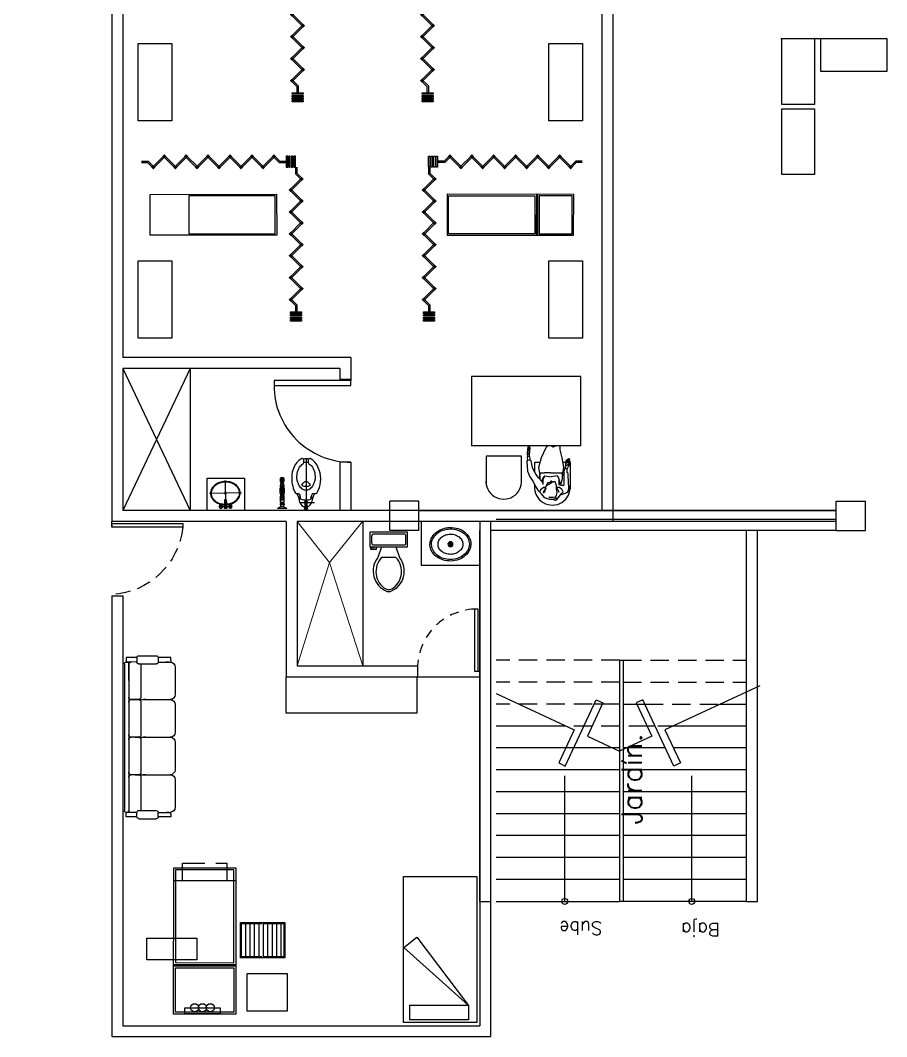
# Model space of a CAD drawing. Header units: millimetres. Extents: x -1615 to -538, y 177 to 397.
# Drawn here: x -1332.97 to -1321.12, y 242.2 to 256.11 of the extents above; entities that cross this region are included whole.
import ezdxf
from ezdxf.enums import TextEntityAlignment as Align

# ---------------------------------------------------------------- set-up
doc = ezdxf.new("R2010")
doc.units = ezdxf.units.MM
for name, pattern in [('HIDDEN', [0.375, 0.25, -0.125]), ('HIDDEN2', [0.1875, 0.125, -0.0625]), ('OCULTA2', [0.3, 0.2, -0.1])]:
    doc.linetypes.add(name, pattern=pattern)
for name, color, linetype in [('AUX', 8, 'Continuous'), ('CYAN', 4, 'Continuous'), ('FORMATO', 1, 'Continuous'), ('LOCALES', 2, 'Continuous'), ('MOB', 7, 'Continuous'), ('MUEB', 251, 'Continuous'), ('MUEBLES', 9, 'Continuous'), ('MURETE', 2, 'Continuous'), ('MUROS', 1, 'Continuous'), ('MUROS2', 9, 'Continuous'), ('PROY', 8, 'HIDDEN'), ('TEX', 2, 'Continuous'), ('VENT', 4, 'Continuous'), ('VENTANAS', 4, 'Continuous')]:
    doc.layers.add(name, color=color, linetype=linetype)
doc.layers.add('venpu', color=7, linetype='Continuous', lineweight=15)
doc.styles.add('ROMANS', font='ROMANS.shx')

# ---------------------------------------------------------------- blocks, each defined once
blk = doc.blocks.new('SILLON4')
at = {"layer": 'MOB'}
for p, q in [((0.609, 1.016), (0.262, 0.867)), ((0.719, 0.998), (0.696, 0.988)), ((0.706, 0.964), (0.699, 0.98)), ((0.719, 0.998), (0.751, 1.012)), ((0.751, 1.012), (0.818, 0.854)), ((0.763, 0.83), (0.706, 0.964)), ((0.706, 0.964), (0.72, 0.932)), ((0.763, 0.83), (0.706, 0.964)), ((0.818, 0.854), (0.763, 0.83)), ((0.947, 0.62), (0.852, 0.84)), ((0.136, 0.814), (-0.211, 0.665)), ((0.414, 0.34), (0.226, 0.778)), ((0.436, 0.289), (0.226, 0.777)), ((0.844, 0.576), (0.75, 0.797)), ((-0.337, 0.611), (-0.684, 0.462)), ((-0.059, 0.137), (-0.247, 0.575)), ((0.825, 0.6), (0.415, 0.424)), ((0.933, 0.586), (0.878, 0.562)), ((0.878, 0.562), (0.909, 0.492)), ((0.933, 0.586), (0.991, 0.452)), ((0.898, 0.451), (-0.061, 0.038)), ((0.358, 0.471), (0.37, 0.443)), ((0.891, 0.446), (0.481, 0.271)), ((0.909, 0.491), (0.936, 0.428)), ((0.991, 0.452), (0.936, 0.428)), ((-0.81, 0.408), (-1.156, 0.26)), ((-0.81, 0.408), (-1.156, 0.26)), ((0.922, 0.396), (-0.922, -0.396)), ((-0.684, 0.29), (-0.72, 0.372)), ((-0.531, -0.066), (-0.696, 0.317)), ((0.352, 0.398), (-0.058, 0.222)), ((0.397, 0.38), (0.436, 0.29)), ((-1.219, 0.167), (-1.251, 0.154)), ((-1.251, 0.154), (-1.183, -0.004)), ((-1.219, 0.167), (-1.196, 0.177)), ((-1.185, 0.154), (-1.192, 0.169)), ((-1.157, 0.087), (-1.192, 0.169)), ((-1.128, 0.02), (-1.185, 0.154)), ((-1.185, 0.154), (-1.172, 0.121)), ((-0.121, 0.195), (-0.531, 0.019)), ((-0.115, 0.268), (-0.103, 0.24)), ((-0.076, 0.177), (-0.037, 0.087)), ((-1.183, -0.004), (-1.128, 0.02)), ((-1, -0.214), (-1.094, 0.006)), ((-0.041, 0.047), (-0.945, -0.341)), ((-0.588, 0.065), (-0.576, 0.037)), ((-1.102, -0.258), (-1.197, -0.038)), ((-0.594, -0.008), (-1.013, -0.188)), ((-0.549, -0.026), (-0.51, -0.116)), ((-0.464, -0.135), (-0.534, -0.165)), ((-1.068, -0.272), (-1.013, -0.248)), ((-1.068, -0.272), (-1.011, -0.406)), ((-1.013, -0.248), (-0.955, -0.383)), ((-1.012, -0.251), (-0.979, -0.328)), ((-1.011, -0.406), (-0.956, -0.382)), ((-0.956, -0.382), (-0.959, -0.375))]:
    blk.add_line(p, q, dxfattribs=at)
for centre, radius, start, end in [((0.636, 0.953), 0.0686, 23.2236, 113.2236), ((0.289, 0.804), 0.0686, 113.2236, 203.2236), ((0.829, 0.83), 0.0257, 23.2236, 113.2236), ((0.163, 0.751), 0.0686, 23.2236, 113.2236), ((0.163, 0.751), 0.0686, 23.2236, 113.2236), ((0.773, 0.807), 0.0257, 113.2236, 203.2236), ((-0.31, 0.548), 0.0686, 23.2236, 113.2236), ((-0.31, 0.548), 0.0686, 23.2236, 113.2236), ((-0.184, 0.602), 0.0686, 113.2236, 203.2236), ((0.868, 0.586), 0.0257, 203.2236, 293.2236), ((0.923, 0.61), 0.0257, 293.2236, 23.2236), ((-0.656, 0.399), 0.0686, 113.2236, 203.2236), ((0.429, 0.392), 0.0343, 113.2236, 203.2236), ((0.877, 0.478), 0.0343, 293.2236, 23.2236), ((0.908, 0.427), 0.0257, 23.2236, 113.2236), ((0.912, 0.419), 0.0257, 293.2236, 23.2236), ((-0.783, 0.345), 0.0686, 23.2236, 113.2236), ((-0.783, 0.345), 0.0686, 23.2236, 113.2236), ((0.365, 0.366), 0.0343, 23.2236, 113.2236), ((0.404, 0.276), 0.0343, 293.2236, 23.2236), ((0.467, 0.302), 0.0343, 203.2236, 293.2236), ((-1.129, 0.197), 0.0686, 113.2236, 203.2236), ((-0.107, 0.163), 0.0343, 23.2236, 113.2236), ((-0.044, 0.19), 0.0343, 113.2236, 203.2236), ((-1.118, -0.004), 0.0257, 23.2236, 113.2236), ((-0.517, -0.012), 0.0343, 113.2236, 203.2236), ((-0.069, 0.073), 0.0343, 293.2236, 23.2236), ((-0.006, 0.1), 0.0343, 203.2236, 293.2236), ((-1.173, -0.028), 0.0257, 113.2236, 203.2236), ((-0.58, -0.039), 0.0343, 23.2236, 113.2236), ((-0.541, -0.13), 0.0343, 293.2236, 23.2236), ((-0.478, -0.103), 0.0343, 203.2236, 293.2236), ((-1.078, -0.248), 0.0257, 203.2236, 293.2236), ((-1.023, -0.224), 0.0257, 293.2236, 23.2236), ((-0.955, -0.318), 0.0257, 203.2236, 293.2236), ((-0.935, -0.365), 0.0257, 113.2236, 203.2236), ((-0.932, -0.372), 0.0257, 203.2236, 293.2236)]:
    blk.add_arc(centre, radius, start, end, dxfattribs=at)
blk = doc.blocks.new('A$C63B07002')
at = {"layer": 'MOB', "xscale": -1, "rotation": 51.18713273036943}
blk.add_blockref('SILLON4', (1.259, 0.489), dxfattribs=at)
blk = doc.blocks.new('Sink - Oval top')
for p, q in [((-1, 0), (1, 0)), ((0, 1), (0, -1))]:
    blk.add_line(p, q)
at = {"linetype": 'Continuous'}
for points in [[(-12.23, 0.39, 0.117634), (-11.46, -3.36, 0.104469), (-8.88, -6.8, 0.090016), (-5.08, -9.07, 0.08192), (-0.32, -10.02, 0.08192), (4.49, -9.38, 0.090016), (8.42, -7.36, 0.104469), (11.22, -4.09, 0.117634), (12.23, -0.39, 0.117634), (11.46, 3.36, 0.104469), (8.88, 6.8, 0.090016), (5.08, 9.07, 0.08192), (0.32, 10.02, 0.08192), (-4.49, 9.38, 0.090016), (-8.42, 7.36, 0.104469), (-11.22, 4.09, 0.117634)], [(-11.29, 0.16, 0.118622), (-10.52, -3.25, 0.104678), (-8.07, -6.36, 0.089562), (-4.54, -8.37, 0.081185), (-0.13, -9.15, 0.081185), (4.3, -8.49, 0.089562), (7.89, -6.58, 0.104678), (10.42, -3.55, 0.118622), (11.29, -0.16, 0.118622), (10.52, 3.25, 0.104678), (8.07, 6.36, 0.089562), (4.54, 8.37, 0.081185), (0.13, 9.15, 0.081185), (-4.3, 8.49, 0.089562), (-7.89, 6.58, 0.104678), (-10.42, 3.55, 0.118622)], [(-7.42, 0.08, 0.118283), (-6.91, -2.17, 0.104607), (-5.29, -4.21, 0.089718), (-2.97, -5.53, 0.081436), (-0.07, -6.04, 0.081436), (2.84, -5.59, 0.089718), (5.2, -4.33, 0.104607), (6.86, -2.32, 0.118283), (7.42, -0.08, 0.118283), (6.91, 2.17, 0.104607), (5.29, 4.21, 0.089718), (2.97, 5.53, 0.081436), (0.07, 6.04, 0.081436), (-2.84, 5.59, 0.089718), (-5.2, 4.33, 0.104607), (-6.86, 2.32, 0.118283)]]:
    blk.add_lwpolyline(points, format="xyb", close=True, dxfattribs=at)
for radius in [1.5, 1]:
    blk.add_circle((0, 0), radius)
blk = doc.blocks.new('Toilet - top')
for p, q in [((9.5, -6), (9.5, -2)), ((-10, -8.5), (-8, -8.5)), ((-10, -9.5), (-10, -8.5)), ((-7, -9.5), (-10, -9.5)), ((-8, -8.5), (-8, -8)), ((-7, -8), (-7, -9.5)), ((-4, -8), (-6, -14)), ((4, -8), (6, -14)), ((4, -14), (-4, -14))]:
    blk.add_line(p, q)
blk.add_lwpolyline([(10.5, -8), (10.5, 0), (-10.5, 0), (-10.5, -8)], close=True)
for points in [[(-9.5, -2), (-9.5, -6)], [(8.5, -1), (-8.5, -1)], [(-8.5, -7), (8.5, -7)]]:
    blk.add_lwpolyline(points)
for centre, radius, start, end in [((-8.62, -1.88), 0.884, 81.8699, 188.1301), ((8.62, -1.88), 0.884, 351.8699, 98.1301), ((-8.62, -6.12), 0.884, 171.8699, 278.1301), ((8.62, -6.12), 0.884, 261.8699, 8.1301), ((3.52, -21.58), 12.17, 141.4691, 247.9714), ((4.2, -21.82), 11.33, 136.3677, 238.9468), ((-3.52, -21.58), 12.17, 292.0284, 38.5307), ((-4.2, -21.82), 11.33, 301.053, 43.6321), ((0, -27.88), 4, 245.7318, 294.2682), ((0, -29), 4, 254.8605, 285.1395)]:
    blk.add_arc(centre, radius, start, end)
blk = doc.blocks.new('A$C3FDD2C79')
at = {"layer": 'VENT'}
blk.add_line((0, 0.02), (0, 0), dxfattribs=at)
blk.add_lwpolyline([(0, 0.02), (0.85, 0.02), (0.85, 0.07), (0, 0.07)], close=True, dxfattribs=at)
at = {"layer": 'VENT', "linetype": 'HIDDEN2'}
blk.add_arc((0.035, 0.036), 0.815, 2.3785, 92.4407, dxfattribs=at)
blk = doc.blocks.new('MESEXP')
for p, q in [((-0.825, -0.35), (-0.825, 0.35)), ((-0.825, 0.35), (0.825, 0.35)), ((-0.679, 0.35), (-0.679, -0.35)), ((0.825, 0.35), (0.825, -0.35)), ((0.825, -0.35), (-0.825, -0.35))]:
    blk.add_line(p, q)
blk.add_lwpolyline([(0.285, -0.35), (0.265, -0.35), (0.265, 0.35), (0.285, 0.35), (0.285, -0.35)])
at = {"linetype": 'HIDDEN'}
blk.add_lwpolyline([(-0.679, -0.25), (-0.879, -0.25), (-0.879, 0.25), (-0.679, 0.25)], dxfattribs=at)
for points in [[(-0.805, -0.33), (0.245, -0.33), (0.245, 0.33), (-0.805, 0.33)], [(0.305, -0.33), (0.305, 0.33), (0.805, 0.33), (0.805, -0.33)], [(0.754, 0.174), (0.822, 0.174), (0.822, -0.224), (0.754, -0.224)]]:
    blk.add_lwpolyline(points, close=True)
for centre in [(0.754, 0.063), (0.754, -0.025), (0.754, -0.113)]:
    blk.add_circle(centre, 0.046)
blk = doc.blocks.new('3520105')
at = {"layer": 'MOB'}
for p, q in [((-0.195, -0.262), (-0.195, 0.238)), ((-0.195, 0.238), (0.205, 0.238)), ((0.205, 0.238), (0.205, -0.262)), ((-0.185, -0.002), (-0.185, 0.228)), ((-0.185, 0.228), (0.195, 0.228)), ((0.195, 0.198), (-0.185, 0.198)), ((0.195, 0.148), (-0.185, 0.148)), ((0.195, 0.228), (0.195, -0.002)), ((0.195, 0.098), (-0.185, 0.098)), ((0.195, 0.048), (-0.185, 0.048)), ((0.195, -0.002), (-0.185, -0.002)), ((-0.185, -0.252), (-0.185, -0.022)), ((0.195, -0.052), (-0.185, -0.052)), ((0.195, -0.102), (-0.185, -0.102)), ((0.195, -0.022), (0.195, -0.252)), ((0.205, -0.002), (0.205, -0.002)), ((0.205, -0.022), (0.205, -0.022)), ((0.195, -0.152), (-0.185, -0.152)), ((0.195, -0.202), (-0.185, -0.202)), ((0.205, -0.262), (-0.195, -0.262)), ((0.195, -0.252), (-0.185, -0.252))]:
    blk.add_line(p, q, dxfattribs=at)
blk = doc.blocks.new('A$C31F15ED4')
at = {"layer": 'VENT'}
blk.add_line((0, 0.03), (0, 0), dxfattribs=at)
blk.add_lwpolyline([(0, 0.03), (0.97, 0.03), (0.97, 0.08), (0, 0.08)], close=True, dxfattribs=at)
at = {"layer": 'VENT', "linetype": 'OCULTA2'}
blk.add_arc((-0.051, -0.025), 1.026, 5.8587, 87.1721, dxfattribs=at)
blk = doc.blocks.new('CORT')
for p, q in [((0, 0.02), (0.09, 0.02)), ((0, 0), (0.082, 0)), ((0.082, 0), (0.168, -0.086)), ((0.09, 0.02), (0.182, -0.072)), ((0.318, 0.106), (0.14, -0.072)), ((0.332, 0.092), (0.154, -0.086)), ((0.29, 0.092), (0.468, -0.086)), ((0.304, 0.106), (0.482, -0.072)), ((0.618, 0.106), (0.44, -0.072)), ((0.632, 0.092), (0.454, -0.086)), ((0.59, 0.092), (0.768, -0.086)), ((0.604, 0.106), (0.782, -0.072)), ((0.918, 0.106), (0.74, -0.072)), ((0.932, 0.092), (0.754, -0.086)), ((0.89, 0.092), (1.068, -0.086)), ((0.904, 0.106), (1.082, -0.072)), ((1.218, 0.106), (1.04, -0.072)), ((1.232, 0.092), (1.054, -0.086)), ((1.19, 0.092), (1.368, -0.086)), ((1.204, 0.106), (1.382, -0.072)), ((1.518, 0.106), (1.34, -0.072)), ((1.532, 0.092), (1.354, -0.086)), ((1.49, 0.092), (1.668, -0.086)), ((1.504, 0.106), (1.682, -0.072)), ((1.818, 0.106), (1.64, -0.072)), ((1.832, 0.092), (1.654, -0.086)), ((1.79, 0.092), (1.882, 0)), ((1.804, 0.106), (1.89, 0.02)), ((1.882, 0), (1.979, 0)), ((1.89, 0.02), (1.979, 0.02))]:
    blk.add_line(p, q)
for points in [[(1.979, 0.085), (1.979, -0.065), (1.999, -0.065), (1.999, 0.085)], [(2.014, 0.085), (2.014, -0.065), (2.034, -0.065), (2.034, 0.085)], [(2.049, 0.085), (2.049, -0.065), (2.069, -0.065), (2.069, 0.085)], [(2.084, 0.085), (2.084, -0.065), (2.104, -0.065), (2.104, 0.085)]]:
    blk.add_lwpolyline(points, close=True)
blk = doc.blocks.new('OVALIN')
for p, q in [((0, -0.482), (0, 0)), ((0.11, -0.04), (-0.11, -0.04)), ((0.27, -0.267), (-0.27, -0.267))]:
    blk.add_line(p, q)
blk.add_lwpolyline([(0.017, -0.071, -0.057947), (0.094, -0.084, -0.080358), (0.171, -0.123, -0.109726), (0.229, -0.189, -0.129522), (0.25, -0.266, -0.129491), (0.229, -0.343, -0.109705), (0.171, -0.409, -0.080358), (0.094, -0.448, -0.070455), (0, -0.462, -0.070437), (-0.094, -0.448, -0.080344), (-0.171, -0.409, -0.109805), (-0.23, -0.343, -0.12938), (-0.25, -0.266, -0.129412), (-0.23, -0.189, -0.109828), (-0.171, -0.123, -0.080344), (-0.094, -0.084, -0.058052), (-0.017, -0.071, -0.05693)], format="xyb")
at = {"elevation": 0.472}
blk.add_lwpolyline([(0.016, -0.081, -0.057902), (0.091, -0.094, -0.080358), (0.165, -0.131, -0.109781), (0.221, -0.194, -0.129604), (0.24, -0.266, -0.129578), (0.221, -0.338, -0.109763), (0.165, -0.401, -0.080358), (0.091, -0.438, -0.070455), (0, -0.452, -0.070437), (-0.091, -0.438, -0.080344), (-0.165, -0.401, -0.109849), (-0.221, -0.338, -0.129486), (-0.24, -0.266, -0.129512), (-0.221, -0.194, -0.109867), (-0.165, -0.131, -0.080344), (-0.091, -0.094, -0.058006), (-0.016, -0.081, -0.05693)], format="xyb", dxfattribs=at)
for points in [[(-0.105, -0.04, 0.119733), (-0.08, -0.065, 0.119733), (-0.055, -0.04, 0.119733), (-0.08, -0.014, 0.119733)], [(0.105, -0.04, -0.119733), (0.08, -0.065, -0.119733), (0.055, -0.04, -0.119733), (0.08, -0.014, -0.119733)]]:
    blk.add_lwpolyline(points, format="xyb", close=True)
blk.add_lwpolyline([(-0.02, -0.007), (-0.013, -0.157), (0.012, -0.157), (0.02, -0.007)], close=True)
for centre, radius in [((-0.08, -0.04), 0.03), ((-0.08, -0.04), 0.00268), ((0.08, -0.04), 0.03), ((0.08, -0.04), 0.00268), ((0, -0.266, 0.472), 0.0157)]:
    blk.add_circle(centre, radius)

msp = doc.modelspace()

# ---------------------------------------------------------------- linework, layer by layer
for p, q in [((-1330.648, 251.342), (-1331.567, 249.402)), ((-1331.567, 251.342), (-1330.648, 249.402)), ((-1330.648, 251.342), (-1330.648, 249.402)), ((-1327.537, 247.127), (-1326.687, 247.127))]:
    msp.add_line(p, q)
at = {"layer": 'AUX'}
for p, q in [((-1325.011, 246.752), (-1325.121, 246.752)), ((-1324.539, 246.752), (-1324.429, 246.752)), ((-1323.397, 246.752), (-1323.037, 246.752)), ((-1325.509, 246.452), (-1326.462, 246.452)), ((-1324.289, 246.452), (-1324.399, 246.452)), ((-1323.037, 246.452), (-1324.041, 246.452)), ((-1324.775, 246.152), (-1326.462, 246.152)), ((-1324.149, 246.152), (-1324.725, 246.152)), ((-1323.037, 246.152), (-1324.038, 246.152)), ((-1323.037, 245.852), (-1324.725, 245.852)), ((-1325.524, 244.052), (-1325.524, 245.771)), ((-1323.787, 244.052), (-1323.787, 245.771)), ((-1323.037, 245.552), (-1324.725, 245.552)), ((-1323.037, 245.252), (-1324.725, 245.252)), ((-1323.037, 244.952), (-1324.725, 244.952)), ((-1323.037, 244.652), (-1324.725, 244.652)), ((-1323.037, 244.352), (-1324.725, 244.352)), ((-1323.037, 244.052), (-1324.725, 244.052))]:
    msp.add_line(p, q, dxfattribs=at)
at = {"layer": 'AUX', "linetype": 'Continuous'}
for p, q in [((-1324.775, 245.852), (-1326.462, 245.852)), ((-1324.775, 245.552), (-1326.462, 245.552)), ((-1324.775, 245.252), (-1326.462, 245.252)), ((-1324.775, 244.952), (-1326.462, 244.952)), ((-1324.775, 244.652), (-1326.462, 244.652)), ((-1324.775, 244.352), (-1326.462, 244.352)), ((-1326.462, 244.052), (-1324.775, 244.052))]:
    msp.add_line(p, q, dxfattribs=at)
at = {"layer": 'AUX'}
for points in [[(-1322.857, 247.004), (-1324.154, 246.399), (-1323.942, 245.946), (-1324.033, 245.903), (-1324.456, 246.81), (-1324.546, 246.767), (-1324.335, 246.314), (-1324.775, 246.109)], [(-1326.462, 246.896), (-1325.396, 246.399), (-1325.607, 245.946), (-1325.517, 245.903), (-1325.094, 246.81), (-1325.003, 246.767), (-1325.215, 246.314), (-1324.775, 246.109)]]:
    msp.add_lwpolyline(points, dxfattribs=at)
at = {"layer": 'CYAN'}
for p, q in [((-1323.037, 244.052), (-1323.037, 249.127)), ((-1322.887, 244.052), (-1322.887, 249.127)), ((-1323.037, 244.052), (-1322.887, 244.052))]:
    msp.add_line(p, q, dxfattribs=at)
at = {"layer": 'FORMATO'}
for p, q in [((-1326.537, 242.202), (-1326.537, 249.252)), ((-1331.717, 242.202), (-1326.537, 242.202))]:
    msp.add_line(p, q, dxfattribs=at)
at = {"layer": 'MOB'}
for points in [[(-1322.107, 255.857), (-1322.107, 254.957), (-1322.557, 254.957), (-1322.557, 255.857)], [(-1322.022, 255.857), (-1321.122, 255.857), (-1321.122, 255.407), (-1322.022, 255.407)], [(-1322.107, 254.897), (-1322.107, 253.997), (-1322.557, 253.997), (-1322.557, 254.897)], [(-1329.463, 253.168), (-1331.193, 253.166), (-1331.194, 253.726), (-1329.464, 253.728)], [(-1329.484, 253.708), (-1330.664, 253.707), (-1330.663, 253.187), (-1329.483, 253.188)], [(-1327.133, 253.168), (-1325.403, 253.166), (-1325.402, 253.726), (-1327.132, 253.728)], [(-1327.112, 253.708), (-1325.932, 253.707), (-1325.933, 253.187), (-1327.113, 253.188)], [(-1325.872, 253.706), (-1325.873, 253.186), (-1325.423, 253.186), (-1325.422, 253.706)], [(-1327.545, 247.127), (-1327.545, 246.627), (-1329.335, 246.627), (-1329.335, 247.127)]]:
    msp.add_lwpolyline(points, close=True, dxfattribs=at)
msp.add_lwpolyline([(-1325.892, 253.726), (-1325.912, 253.727), (-1325.913, 253.167), (-1325.893, 253.166), (-1325.892, 253.726)], dxfattribs=at)
at = {"layer": 'MUEB'}
for p, q in [((-1325.303, 251.236), (-1326.8, 251.236)), ((-1326.8, 251.236), (-1326.8, 250.286)), ((-1325.303, 250.286), (-1325.303, 251.236)), ((-1325.303, 250.286), (-1326.8, 250.286)), ((-1326.035, 250.216), (-1326.039, 250.195)), ((-1326.039, 250.195), (-1326.035, 250.17)), ((-1326.032, 250.23), (-1326.035, 250.223)), ((-1326.035, 250.223), (-1326.035, 250.192)), ((-1326.035, 250.16), (-1326.035, 250.192)), ((-1326.035, 250.19), (-1326.035, 250.16)), ((-1326.035, 250.16), (-1326.032, 250.15)), ((-1326.028, 250.273), (-1326.033, 250.229)), ((-1326.026, 250.229), (-1326.032, 250.23)), ((-1326.024, 250.273), (-1326.028, 250.273)), ((-1326.025, 250.21), (-1326.026, 250.229)), ((-1326.025, 250.212), (-1326.018, 250.273)), ((-1326.025, 250.212), (-1326.025, 250.212)), ((-1326.025, 250.186), (-1326.025, 250.21)), ((-1326.025, 250.186), (-1326.006, 250.165)), ((-1326.018, 250.273), (-1326.024, 250.273)), ((-1326.019, 250.282), (-1326.021, 250.273)), ((-1326.015, 250.282), (-1326.019, 250.282)), ((-1326.016, 250.215), (-1326.009, 250.282)), ((-1326.009, 250.282), (-1326.015, 250.282)), ((-1326.009, 250.273), (-1326.011, 250.273)), ((-1326.004, 250.273), (-1326.009, 250.273)), ((-1326.009, 250.216), (-1326.004, 250.273)), ((-1326.006, 250.165), (-1326.002, 250.2)), ((-1326.005, 250.153), (-1326.006, 250.165)), ((-1325.998, 250.264), (-1326.004, 250.264)), ((-1326.002, 250.2), (-1325.995, 250.262)), ((-1325.995, 250.262), (-1325.998, 250.264)), ((-1325.783, 250.256), (-1325.848, 250.121)), ((-1325.759, 250.28), (-1325.783, 250.256)), ((-1325.742, 250.286), (-1325.759, 250.28)), ((-1325.686, 250.267), (-1325.709, 250.286)), ((-1325.689, 250.286), (-1325.696, 250.275)), ((-1325.636, 250.286), (-1325.686, 250.267)), ((-1325.598, 250.286), (-1325.597, 250.286)), ((-1325.589, 250.282), (-1325.597, 250.286)), ((-1325.585, 250.23), (-1325.589, 250.282)), ((-1325.559, 250.121), (-1325.585, 250.23)), ((-1326.6, 250.145), (-1326.6, 249.773)), ((-1326.117, 250.145), (-1326.6, 250.145)), ((-1326.117, 249.777), (-1326.117, 250.145)), ((-1326.035, 250.088), (-1326.042, 250.075)), ((-1326.042, 250.075), (-1326.034, 249.939)), ((-1326.032, 250.136), (-1326.04, 250.136)), ((-1326.04, 250.136), (-1326.035, 250.088)), ((-1326.035, 250.088), (-1325.998, 250.093)), ((-1326.032, 250.15), (-1326.032, 250.136)), ((-1326.003, 250.139), (-1326.032, 250.136)), ((-1326.008, 250.138), (-1326.005, 250.153)), ((-1325.998, 250.093), (-1326.003, 250.139)), ((-1325.982, 250.079), (-1325.998, 250.093)), ((-1325.965, 249.988), (-1325.982, 250.079)), ((-1325.935, 250.063), (-1325.864, 250.063)), ((-1325.935, 249.927), (-1325.935, 250.063)), ((-1325.848, 250.121), (-1325.884, 249.991)), ((-1325.535, 249.991), (-1325.559, 250.121)), ((-1325.548, 250.063), (-1325.511, 250.063)), ((-1325.515, 250.032), (-1325.518, 250.001)), ((-1325.472, 250.031), (-1325.518, 250.001)), ((-1325.508, 250.086), (-1325.515, 250.032)), ((-1325.501, 250.091), (-1325.508, 250.086)), ((-1325.491, 250.099), (-1325.501, 250.045)), ((-1325.498, 250.086), (-1325.501, 250.091)), ((-1325.498, 250.062), (-1325.498, 250.086)), ((-1325.498, 250.063), (-1325.497, 250.063)), ((-1325.485, 250.099), (-1325.491, 250.099)), ((-1325.476, 250.109), (-1325.489, 250.046)), ((-1325.481, 250.096), (-1325.485, 250.099)), ((-1325.484, 250.078), (-1325.481, 250.096)), ((-1325.471, 250.109), (-1325.476, 250.109)), ((-1325.465, 250.103), (-1325.476, 250.046)), ((-1325.468, 250.105), (-1325.471, 250.109)), ((-1325.471, 250.075), (-1325.468, 250.105)), ((-1325.462, 250.056), (-1325.469, 250.037)), ((-1325.468, 250.008), (-1325.458, 250.038)), ((-1325.459, 250.103), (-1325.465, 250.103)), ((-1325.462, 250.058), (-1325.455, 250.101)), ((-1325.454, 250.075), (-1325.462, 250.056)), ((-1325.461, 250.063), (-1325.459, 250.063)), ((-1325.455, 250.101), (-1325.459, 250.103)), ((-1325.458, 250.038), (-1325.448, 250.066)), ((-1325.449, 250.072), (-1325.454, 250.075)), ((-1325.451, 250.056), (-1325.451, 249.691)), ((-1325.448, 250.066), (-1325.449, 250.072)), ((-1326.034, 249.939), (-1326.018, 249.905)), ((-1326.018, 249.905), (-1326.012, 249.886)), ((-1326.012, 249.886), (-1326.005, 249.87)), ((-1325.937, 249.928), (-1325.965, 249.988)), ((-1325.928, 249.921), (-1325.937, 249.928)), ((-1325.925, 249.907), (-1325.928, 249.921)), ((-1325.881, 249.848), (-1325.925, 249.907)), ((-1325.884, 249.991), (-1325.867, 249.887)), ((-1325.871, 249.914), (-1325.867, 249.84)), ((-1325.867, 249.887), (-1325.854, 249.914)), ((-1325.867, 249.84), (-1325.867, 249.887)), ((-1325.854, 249.914), (-1325.8, 249.918)), ((-1325.721, 249.914), (-1325.8, 249.918)), ((-1325.721, 249.914), (-1325.619, 249.918)), ((-1325.619, 249.918), (-1325.565, 249.914)), ((-1325.553, 249.887), (-1325.565, 249.914)), ((-1325.553, 249.887), (-1325.535, 249.991)), ((-1325.553, 249.84), (-1325.549, 249.914)), ((-1325.553, 249.84), (-1325.553, 249.887)), ((-1325.531, 249.913), (-1325.538, 249.891)), ((-1325.538, 249.891), (-1325.535, 249.764)), ((-1325.531, 249.913), (-1325.529, 249.972)), ((-1325.489, 249.97), (-1325.529, 249.972)), ((-1325.519, 249.995), (-1325.522, 249.972)), ((-1325.518, 250.001), (-1325.519, 249.995)), ((-1325.492, 249.97), (-1325.484, 249.992)), ((-1325.491, 249.917), (-1325.489, 249.97)), ((-1325.479, 249.905), (-1325.491, 249.917)), ((-1325.484, 249.992), (-1325.468, 250.008)), ((-1325.472, 249.766), (-1325.479, 249.905)), ((-1325.478, 249.893), (-1325.479, 249.905)), ((-1326.005, 249.87), (-1325.96, 249.804)), ((-1325.96, 249.804), (-1325.933, 249.752)), ((-1325.935, 249.695), (-1325.935, 249.755)), ((-1325.933, 249.752), (-1325.92, 249.725)), ((-1325.835, 249.792), (-1325.881, 249.848)), ((-1325.867, 249.84), (-1325.863, 249.826)), ((-1325.827, 249.833), (-1325.842, 249.8)), ((-1325.821, 249.821), (-1325.833, 249.769)), ((-1325.816, 249.858), (-1325.827, 249.833)), ((-1325.797, 249.876), (-1325.821, 249.833)), ((-1325.821, 249.821), (-1325.821, 249.833)), ((-1325.821, 249.796), (-1325.821, 249.821)), ((-1325.821, 249.757), (-1325.821, 249.796)), ((-1325.803, 249.864), (-1325.816, 249.858)), ((-1325.797, 249.876), (-1325.71, 249.863)), ((-1325.773, 249.75), (-1325.78, 249.739)), ((-1325.76, 249.752), (-1325.773, 249.75)), ((-1325.767, 249.759), (-1325.768, 249.751)), ((-1325.713, 249.774), (-1325.767, 249.742)), ((-1325.761, 249.773), (-1325.767, 249.759)), ((-1325.754, 249.783), (-1325.761, 249.773)), ((-1325.723, 249.769), (-1325.76, 249.752)), ((-1325.754, 249.783), (-1325.723, 249.789)), ((-1325.713, 249.803), (-1325.723, 249.789)), ((-1325.683, 249.794), (-1325.723, 249.769)), ((-1325.713, 249.774), (-1325.723, 249.769)), ((-1325.704, 249.803), (-1325.713, 249.803)), ((-1325.713, 249.774), (-1325.683, 249.794)), ((-1325.625, 249.876), (-1325.71, 249.863)), ((-1325.697, 249.789), (-1325.704, 249.803)), ((-1325.693, 249.789), (-1325.697, 249.789)), ((-1325.693, 249.789), (-1325.697, 249.789)), ((-1325.693, 249.789), (-1325.693, 249.789)), ((-1325.656, 249.791), (-1325.683, 249.794)), ((-1325.642, 249.756), (-1325.656, 249.791)), ((-1325.637, 249.744), (-1325.642, 249.756)), ((-1325.635, 249.724), (-1325.637, 249.744)), ((-1325.599, 249.833), (-1325.625, 249.876)), ((-1325.593, 249.756), (-1325.606, 249.746)), ((-1325.599, 249.821), (-1325.599, 249.833)), ((-1325.599, 249.796), (-1325.599, 249.821)), ((-1325.599, 249.821), (-1325.585, 249.753)), ((-1325.599, 249.752), (-1325.599, 249.796)), ((-1325.578, 249.749), (-1325.593, 249.756)), ((-1325.582, 249.751), (-1325.572, 249.771)), ((-1325.578, 249.749), (-1325.556, 249.747)), ((-1325.572, 249.771), (-1325.553, 249.84)), ((-1325.545, 249.744), (-1325.556, 249.747)), ((-1325.534, 249.739), (-1325.545, 249.744)), ((-1325.535, 249.764), (-1325.542, 249.743)), ((-1325.467, 249.728), (-1325.472, 249.766)), ((-1325.92, 249.725), (-1325.893, 249.678)), ((-1325.893, 249.678), (-1325.854, 249.641)), ((-1325.857, 249.683), (-1325.863, 249.659)), ((-1325.85, 249.633), (-1325.863, 249.659)), ((-1325.854, 249.686), (-1325.857, 249.683)), ((-1325.854, 249.686), (-1325.82, 249.715)), ((-1325.845, 249.63), (-1325.85, 249.633)), ((-1325.845, 249.63), (-1325.808, 249.579)), ((-1325.788, 249.715), (-1325.82, 249.715)), ((-1325.81, 249.669), (-1325.82, 249.648)), ((-1325.808, 249.636), (-1325.82, 249.648)), ((-1325.797, 249.69), (-1325.81, 249.669)), ((-1325.79, 249.709), (-1325.797, 249.69)), ((-1325.797, 249.649), (-1325.794, 249.672)), ((-1325.794, 249.672), (-1325.79, 249.685)), ((-1325.784, 249.715), (-1325.79, 249.709)), ((-1325.783, 249.706), (-1325.79, 249.685)), ((-1325.78, 249.739), (-1325.784, 249.724)), ((-1325.784, 249.715), (-1325.784, 249.724)), ((-1325.783, 249.706), (-1325.784, 249.715)), ((-1325.646, 249.588), (-1325.639, 249.609)), ((-1325.639, 249.609), (-1325.63, 249.649)), ((-1325.637, 249.706), (-1325.635, 249.715)), ((-1325.637, 249.685), (-1325.637, 249.706)), ((-1325.632, 249.672), (-1325.637, 249.685)), ((-1325.635, 249.715), (-1325.635, 249.724)), ((-1325.63, 249.713), (-1325.635, 249.724)), ((-1325.63, 249.649), (-1325.632, 249.672)), ((-1325.598, 249.715), (-1325.63, 249.715)), ((-1325.63, 249.709), (-1325.63, 249.713)), ((-1325.627, 249.69), (-1325.63, 249.709)), ((-1325.612, 249.669), (-1325.627, 249.706)), ((-1325.602, 249.648), (-1325.612, 249.669)), ((-1325.609, 249.579), (-1325.572, 249.63)), ((-1325.563, 249.686), (-1325.598, 249.715)), ((-1325.585, 249.616), (-1325.583, 249.616)), ((-1325.583, 249.616), (-1325.493, 249.648)), ((-1325.572, 249.63), (-1325.568, 249.633)), ((-1325.568, 249.633), (-1325.546, 249.658)), ((-1325.56, 249.683), (-1325.563, 249.686)), ((-1325.546, 249.658), (-1325.56, 249.683)), ((-1325.493, 249.648), (-1325.475, 249.67)), ((-1325.475, 249.67), (-1325.468, 249.7)), ((-1325.468, 249.7), (-1325.467, 249.728)), ((-1325.808, 249.579), (-1325.79, 249.573)), ((-1325.79, 249.573), (-1325.734, 249.554)), ((-1325.741, 249.581), (-1325.676, 249.581)), ((-1325.734, 249.554), (-1325.683, 249.554)), ((-1325.683, 249.554), (-1325.627, 249.573)), ((-1325.68, 249.554), (-1325.672, 249.546)), ((-1325.676, 249.581), (-1325.646, 249.588)), ((-1325.672, 249.546), (-1325.65, 249.541)), ((-1325.65, 249.541), (-1325.626, 249.555)), ((-1325.626, 249.555), (-1325.609, 249.579)), ((-1327.487, 249.252), (-1327.487, 248.652)), ((-1327.487, 248.652), (-1326.687, 248.652)), ((-1327.728, 242.394), (-1327.728, 244.394)), ((-1327.728, 244.394), (-1326.728, 244.394)), ((-1326.728, 244.394), (-1326.728, 242.394)), ((-1327.725, 243.423), (-1327.545, 243.563)), ((-1327.545, 243.563), (-1326.842, 242.628)), ((-1326.843, 242.632), (-1327.725, 243.423)), ((-1327.642, 242.433), (-1327.642, 242.633)), ((-1327.642, 242.633), (-1326.842, 242.633)), ((-1326.842, 242.633), (-1326.842, 242.433)), ((-1326.728, 242.394), (-1327.728, 242.394)), ((-1326.842, 242.433), (-1327.642, 242.433))]:
    msp.add_line(p, q, dxfattribs=at)
for points in [[(-1331.359, 255.789), (-1330.899, 255.789), (-1330.899, 254.733), (-1331.359, 254.733)], [(-1325.74, 255.789), (-1325.28, 255.789), (-1325.28, 254.733), (-1325.74, 254.733)], [(-1331.359, 252.816), (-1330.899, 252.816), (-1330.899, 251.759), (-1331.359, 251.759)], [(-1325.74, 252.816), (-1325.28, 252.816), (-1325.28, 251.759), (-1325.74, 251.759)]]:
    msp.add_lwpolyline(points, close=True, dxfattribs=at)
for centre, start, end in [((-1326.359, 249.799), 173.9123, 5.1907), ((-1325.693, 249.717), 174.8093, 6.0877)]:
    msp.add_arc(centre, 0.243, start, end, dxfattribs=at)
at = {"layer": 'MUEBLES'}
msp.add_lwpolyline([(-1329.5, 251.113), (-1328.448, 251.113), (-1328.448, 251.179), (-1329.5, 251.179), (-1329.5, 251.113, 0.414214), (-1328.448, 250.061, 0.414214)], format="xyb", dxfattribs=at)
for points in [[(-1331.238, 243.251), (-1331.238, 243.549), (-1330.554, 243.549), (-1330.554, 243.251)], [(-1329.867, 242.551), (-1329.867, 243.065), (-1329.321, 243.065), (-1329.321, 242.551)]]:
    msp.add_lwpolyline(points, close=True, dxfattribs=at)
at = {"layer": 'MURETE'}
for p, q in [((-1324.775, 247.352), (-1324.775, 244.052)), ((-1324.775, 247.352), (-1324.725, 247.352)), ((-1324.725, 247.352), (-1324.725, 244.052)), ((-1324.725, 244.052), (-1324.775, 244.052))]:
    msp.add_line(p, q, dxfattribs=at)
at = {"layer": 'MUROS'}
for p, q in [((-1331.717, 261.522), (-1331.717, 249.252)), ((-1324.867, 261.522), (-1324.867, 249.252)), ((-1331.567, 261.372), (-1331.567, 251.492)), ((-1325.017, 261.372), (-1325.017, 249.402)), ((-1322.57, 255.857), (-1321.122, 255.857)), ((-1328.448, 251.492), (-1331.567, 251.492)), ((-1328.448, 251.492), (-1328.448, 251.179)), ((-1331.567, 251.342), (-1331.567, 249.402)), ((-1328.598, 251.342), (-1331.567, 251.342)), ((-1328.598, 251.342), (-1328.598, 251.195)), ((-1328.448, 251.195), (-1328.598, 251.195)), ((-1328.598, 250.061), (-1328.598, 249.402)), ((-1328.448, 250.061), (-1328.598, 250.061)), ((-1328.448, 250.061), (-1328.448, 249.402)), ((-1327.518, 249.527), (-1327.918, 249.527)), ((-1327.918, 249.127), (-1327.918, 249.527)), ((-1327.518, 249.127), (-1327.518, 249.527)), ((-1321.812, 249.527), (-1321.412, 249.527)), ((-1321.812, 249.127), (-1321.812, 249.527)), ((-1321.412, 249.127), (-1321.412, 249.527)), ((-1325.017, 249.402), (-1331.567, 249.402)), ((-1327.515, 249.402), (-1321.815, 249.402)), ((-1321.815, 249.402), (-1325.815, 249.402)), ((-1331.567, 249.252), (-1331.717, 249.252)), ((-1329.335, 249.252), (-1331.717, 249.252)), ((-1331.717, 249.202), (-1331.717, 249.172)), ((-1329.335, 249.252), (-1329.335, 247.127)), ((-1329.185, 249.252), (-1329.185, 247.277)), ((-1324.867, 249.252), (-1329.185, 249.252)), ((-1328.285, 249.252), (-1328.285, 247.277)), ((-1326.687, 249.252), (-1327.518, 249.252)), ((-1326.687, 249.252), (-1326.687, 242.352)), ((-1321.812, 249.252), (-1326.537, 249.252)), ((-1327.518, 249.127), (-1327.918, 249.127)), ((-1326.687, 244.052), (-1326.687, 249.127)), ((-1326.537, 244.052), (-1326.537, 249.127)), ((-1321.812, 249.127), (-1321.412, 249.127)), ((-1331.717, 248.232), (-1331.717, 242.202)), ((-1331.717, 248.232), (-1331.567, 248.232)), ((-1331.567, 248.232), (-1331.567, 242.352)), ((-1329.185, 247.277), (-1327.537, 247.277)), ((-1327.537, 247.277), (-1327.537, 247.127)), ((-1329.335, 247.127), (-1327.537, 247.127)), ((-1326.687, 244.052), (-1326.537, 244.052)), ((-1331.567, 242.352), (-1326.687, 242.352))]:
    msp.add_line(p, q, dxfattribs=at)
at = {"layer": 'MUROS2'}
for p, q in [((-1329.062, 250.113), (-1329.062, 249.42)), ((-1330.415, 249.409), (-1330.415, 249.841)), ((-1330.415, 249.841), (-1329.905, 249.841)), ((-1329.905, 249.841), (-1329.905, 249.41)), ((-1329.363, 249.828), (-1329.415, 249.828)), ((-1329.363, 249.819), (-1329.415, 249.819)), ((-1329.363, 249.809), (-1329.415, 249.809)), ((-1329.363, 249.838), (-1329.414, 249.838)), ((-1329.363, 249.799), (-1329.414, 249.799)), ((-1329.409, 249.77), (-1329.409, 249.746)), ((-1329.394, 249.77), (-1329.409, 249.77)), ((-1329.401, 249.729), (-1329.401, 249.746)), ((-1329.394, 249.79), (-1329.394, 249.764)), ((-1329.394, 249.764), (-1329.384, 249.764)), ((-1329.384, 249.79), (-1329.384, 249.764)), ((-1329.368, 249.77), (-1329.384, 249.77)), ((-1329.377, 249.729), (-1329.377, 249.746)), ((-1329.368, 249.77), (-1329.368, 249.746)), ((-1329.365, 249.614), (-1329.412, 249.614)), ((-1329.412, 249.614), (-1329.412, 249.596)), ((-1329.4, 249.693), (-1329.41, 249.674)), ((-1329.4, 249.656), (-1329.41, 249.674)), ((-1329.409, 249.729), (-1329.409, 249.712)), ((-1329.409, 249.635), (-1329.409, 249.614)), ((-1329.401, 249.596), (-1329.401, 249.614)), ((-1329.4, 249.693), (-1329.378, 249.693)), ((-1329.4, 249.656), (-1329.378, 249.656)), ((-1329.378, 249.693), (-1329.367, 249.674)), ((-1329.378, 249.656), (-1329.367, 249.674)), ((-1329.377, 249.596), (-1329.377, 249.614)), ((-1329.368, 249.729), (-1329.368, 249.712)), ((-1329.368, 249.635), (-1329.368, 249.614)), ((-1329.365, 249.614), (-1329.365, 249.596)), ((-1329.415, 249.497), (-1329.415, 249.48)), ((-1329.363, 249.497), (-1329.415, 249.497)), ((-1329.363, 249.48), (-1329.415, 249.48)), ((-1329.409, 249.515), (-1329.409, 249.497)), ((-1329.409, 249.48), (-1329.409, 249.456)), ((-1329.401, 249.48), (-1329.401, 249.497)), ((-1329.377, 249.48), (-1329.377, 249.497)), ((-1329.368, 249.515), (-1329.368, 249.497)), ((-1329.368, 249.48), (-1329.368, 249.456)), ((-1329.363, 249.497), (-1329.363, 249.48)), ((-1329.131, 249.511), (-1328.944, 249.511))]:
    msp.add_line(p, q, dxfattribs=at)
for points in [[(-1329.19, 249.631), (-1329.165, 249.631, -0.254955), (-1329.144, 249.588), (-1329.144, 249.567, 0.181863), (-1329.081, 249.546), (-1329.037, 249.546, 0.233721), (-1328.99, 249.567), (-1328.99, 249.588, -0.254955), (-1328.969, 249.631), (-1328.932, 249.631, 0.255365), (-1328.914, 249.64, 0.225319), (-1328.882, 249.954, 0.081507), (-1328.923, 250.04, 0.106956), (-1328.99, 250.103, 0.024221), (-1329.002, 250.11, 0.551249), (-1329.032, 250.091), (-1329.032, 250.057, 0.25566), (-1329.022, 250.04, -0.111287), (-1328.975, 249.992, -0.076383), (-1328.948, 249.928, -0.063316), (-1328.937, 249.844, -0.116242), (-1328.948, 249.799, -0.076383), (-1328.975, 249.735, -0.107132), (-1329.02, 249.689, -0.147565), (-1329.062, 249.676, -0.147565), (-1329.105, 249.689, -0.107132), (-1329.15, 249.735, -0.076383), (-1329.177, 249.799, -0.116242), (-1329.188, 249.844, -0.063316), (-1329.177, 249.928, -0.076383), (-1329.15, 249.992, -0.107132), (-1329.105, 250.039, -0.007233), (-1329.103, 250.04, 0.258993), (-1329.093, 250.057), (-1329.093, 250.091, 0.551249), (-1329.123, 250.11, 0.024221), (-1329.135, 250.103, 0.106956), (-1329.202, 250.04, 0.081507), (-1329.243, 249.954, 0.069614), (-1329.258, 249.844, 0.069614), (-1329.243, 249.734, 0.125304), (-1329.206, 249.638, 0.222257)], [(-1329.415, 249.803, 0.414214), (-1329.402, 249.79), (-1329.376, 249.79, 0.414214), (-1329.363, 249.803), (-1329.363, 249.835, 0.414214), (-1329.376, 249.848), (-1329.402, 249.848, 0.414214), (-1329.415, 249.835)], [(-1329.074, 249.443), (-1329.074, 249.511, -1), (-1329.049, 249.511), (-1329.049, 249.443)]]:
    msp.add_lwpolyline(points, format="xyb", close=True, dxfattribs=at)
for points in [[(-1329.097, 250.108, -0.069686), (-1329.062, 250.113, -0.075487), (-1329.023, 250.108, -0.106956)], [(-1329.093, 250.056, -0.089657), (-1329.062, 250.062, -0.147565)], [(-1329.062, 250.062, -0.089637), (-1329.032, 250.056, -0.107132)], [(-1328.999, 249.754, -0.029468), (-1329.014, 249.742, -0.147565), (-1329.062, 249.727, -0.147565), (-1329.111, 249.742, -0.029468), (-1329.126, 249.754, -0.076383)], [(-1329.12, 249.749, -0.014204), (-1329.115, 249.758, -0.107132), (-1329.082, 249.792, -0.147565), (-1329.062, 249.798, -0.147565)], [(-1329.062, 249.798, -0.147565), (-1329.043, 249.792, -0.107132), (-1329.01, 249.758, -0.014204), (-1329.005, 249.749, -0.063316)]]:
    msp.add_lwpolyline(points, format="xyb", dxfattribs=at)
for points in [[(-1329.363, 249.746), (-1329.415, 249.746), (-1329.415, 249.729), (-1329.363, 249.729)], [(-1329.415, 249.712), (-1329.363, 249.712), (-1329.363, 249.635), (-1329.415, 249.635)], [(-1329.415, 249.515), (-1329.363, 249.515), (-1329.363, 249.596), (-1329.415, 249.596)], [(-1329.409, 249.456), (-1329.368, 249.456), (-1329.324, 249.429), (-1329.454, 249.429)], [(-1329.041, 249.42), (-1329.082, 249.42), (-1329.078, 249.438), (-1329.045, 249.438)], [(-1329.046, 249.438), (-1329.077, 249.438), (-1329.077, 249.443), (-1329.046, 249.443)]]:
    msp.add_lwpolyline(points, close=True, dxfattribs=at)
for centre, radius in [((-1329.389, 249.674), 0.0259), ((-1329.389, 249.674), 0.00862), ((-1329.389, 249.565), 0.0259), ((-1329.389, 249.574), 0.0186), ((-1329.389, 249.583), 0.00873)]:
    msp.add_circle(centre, radius, dxfattribs=at)
for centre, radius, start, end in [((-1329.483, 249.461), 0.342, 8.4622, 29.8169), ((-1328.648, 249.461), 0.342, 150.1833, 169.1683), ((-1329.144, 249.58), 0.00875, 90.1307, 269.8695), ((-1329.065, 249.532), 0.0826, 194.5524, 263.8387), ((-1329.062, 249.511), 0.0206, 307.5996, 232.4007), ((-1329.062, 249.511), 0.0166, 319.4233, 220.5769), ((-1329.065, 249.532), 0.0826, 281.3972, 355.2586), ((-1328.99, 249.58), 0.00875, 270.1307, 89.8695)]:
    msp.add_arc(centre, radius, start, end, dxfattribs=at)
at = {"layer": 'PROY'}
for p, q in [((-1324.775, 247.352), (-1326.462, 247.352)), ((-1324.725, 247.352), (-1323.037, 247.352)), ((-1324.775, 247.052), (-1326.462, 247.052)), ((-1324.725, 247.052), (-1323.037, 247.052)), ((-1324.775, 246.752), (-1326.462, 246.752)), ((-1324.725, 246.752), (-1324.539, 246.752)), ((-1324.429, 246.752), (-1323.397, 246.752)), ((-1324.775, 246.452), (-1325.509, 246.452)), ((-1324.399, 246.452), (-1324.725, 246.452)), ((-1324.001, 246.452), (-1324.326, 246.452))]:
    msp.add_line(p, q, dxfattribs=at)
at = {"layer": 'venpu'}
for p, q in [((-1329.185, 249.252), (-1328.743, 248.69)), ((-1328.743, 248.69), (-1328.292, 249.252)), ((-1328.743, 248.69), (-1329.185, 247.277)), ((-1328.743, 248.69), (-1328.285, 247.277))]:
    msp.add_line(p, q, dxfattribs=at)
at = {"layer": 'VENTANAS'}
for p, q in [((-1326.462, 249.402), (-1321.812, 249.402)), ((-1326.462, 249.282), (-1321.812, 249.282)), ((-1321.812, 249.127), (-1326.537, 249.127))]:
    msp.add_line(p, q, dxfattribs=at)
at = {"layer": 'VENTANAS', "color": 4}
for centre in [(-1325.524, 244.052), (-1323.787, 244.052)]:
    msp.add_circle(centre, 0.0409, dxfattribs=at)

# ---------------------------------------------------------------- block references
at = {"xscale": -1, "rotation": 180}
msp.add_blockref('A$C31F15ED4', (-1331.717, 249.252), dxfattribs=at)
at = {"rotation": 90}
msp.add_blockref('A$C3FDD2C79', (-1326.687, 247.202), dxfattribs=at)
at = {"layer": 'MOB', "xscale": -1}
for p, rotation in [((-1329.168, 257.094), 89.99509761121188), ((-1327.389, 257.094), 89.99509761121188), ((-1325.284, 254.162), 359.9950976112119), ((-1329.188, 254.097), 89.99509761121188), ((-1327.369, 254.097), 89.99509761121188)]:
    msp.add_blockref('CORT', p, dxfattribs=dict(at, rotation=rotation))
at = {"layer": 'MOB', "rotation": 0.004902388788126257}
msp.add_blockref('CORT', (-1331.312, 254.162), dxfattribs=at)
at = {"layer": 'MOB', "linetype": 'Continuous', "xscale": 1.211759999999953, "yscale": 1.211759999999913, "zscale": 1.21176, "rotation": 269.9950976112162}
msp.add_blockref('MESEXP', (-1330.448, 243.511), dxfattribs=at)
at = {"layer": 'MOB', "xscale": 1.211759999999953, "yscale": 1.211759999999913, "zscale": 1.21176, "rotation": 269.9950976112162}
msp.add_blockref('3520105', (-1329.641, 243.528), dxfattribs=at)
at = {"layer": 'MUEB'}
for name, p, xscale, yscale, zscale in [('Toilet - top', (-1327.931, 249.102), 0.02459040943085711, 0.02459040943108448, 0.02459040943121208), ('Sink - Oval top', (-1327.087, 248.939), -0.02288834281034724, 0.02288834281034724, 0.02288834281040316)]:
    msp.add_blockref(name, p, dxfattribs=dict(at, xscale=xscale, yscale=yscale, zscale=zscale))
at = {"layer": 'MUROS2', "xscale": -0.8115471028417724, "yscale": 0.8115471028415868, "zscale": 0.8115471028416238, "rotation": 181.1025725801902}
msp.add_blockref('OVALIN', (-1330.161, 249.422), dxfattribs=at)
at = {"layer": 'VENTANAS', "rotation": 242.0426454678434}
msp.add_blockref('A$C63B07002', (-1331.388, 247.64), dxfattribs=at)

# ---------------------------------------------------------------- texts
at = {"layer": 'LOCALES', "style": 'ROMANS'}
msp.add_text('Jardín.', height=0.2797, rotation=90, dxfattribs=at).set_placement((-1324.469, 245.727), align=Align.CENTER)
at = {"layer": 'TEX', "style": 'ROMANS'}
for s, p in [(' Sube', (-1324.888, 243.776)), ('Baja', (-1323.401, 243.756))]:
    msp.add_text(s, height=0.18, rotation=180, dxfattribs=at).set_placement(p)

doc.saveas('drawing.dxf')
